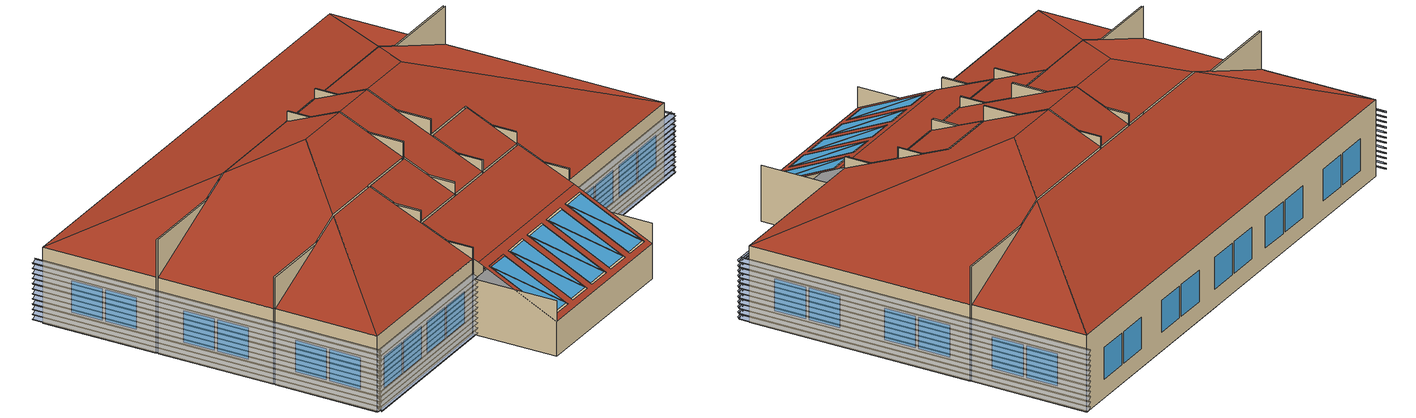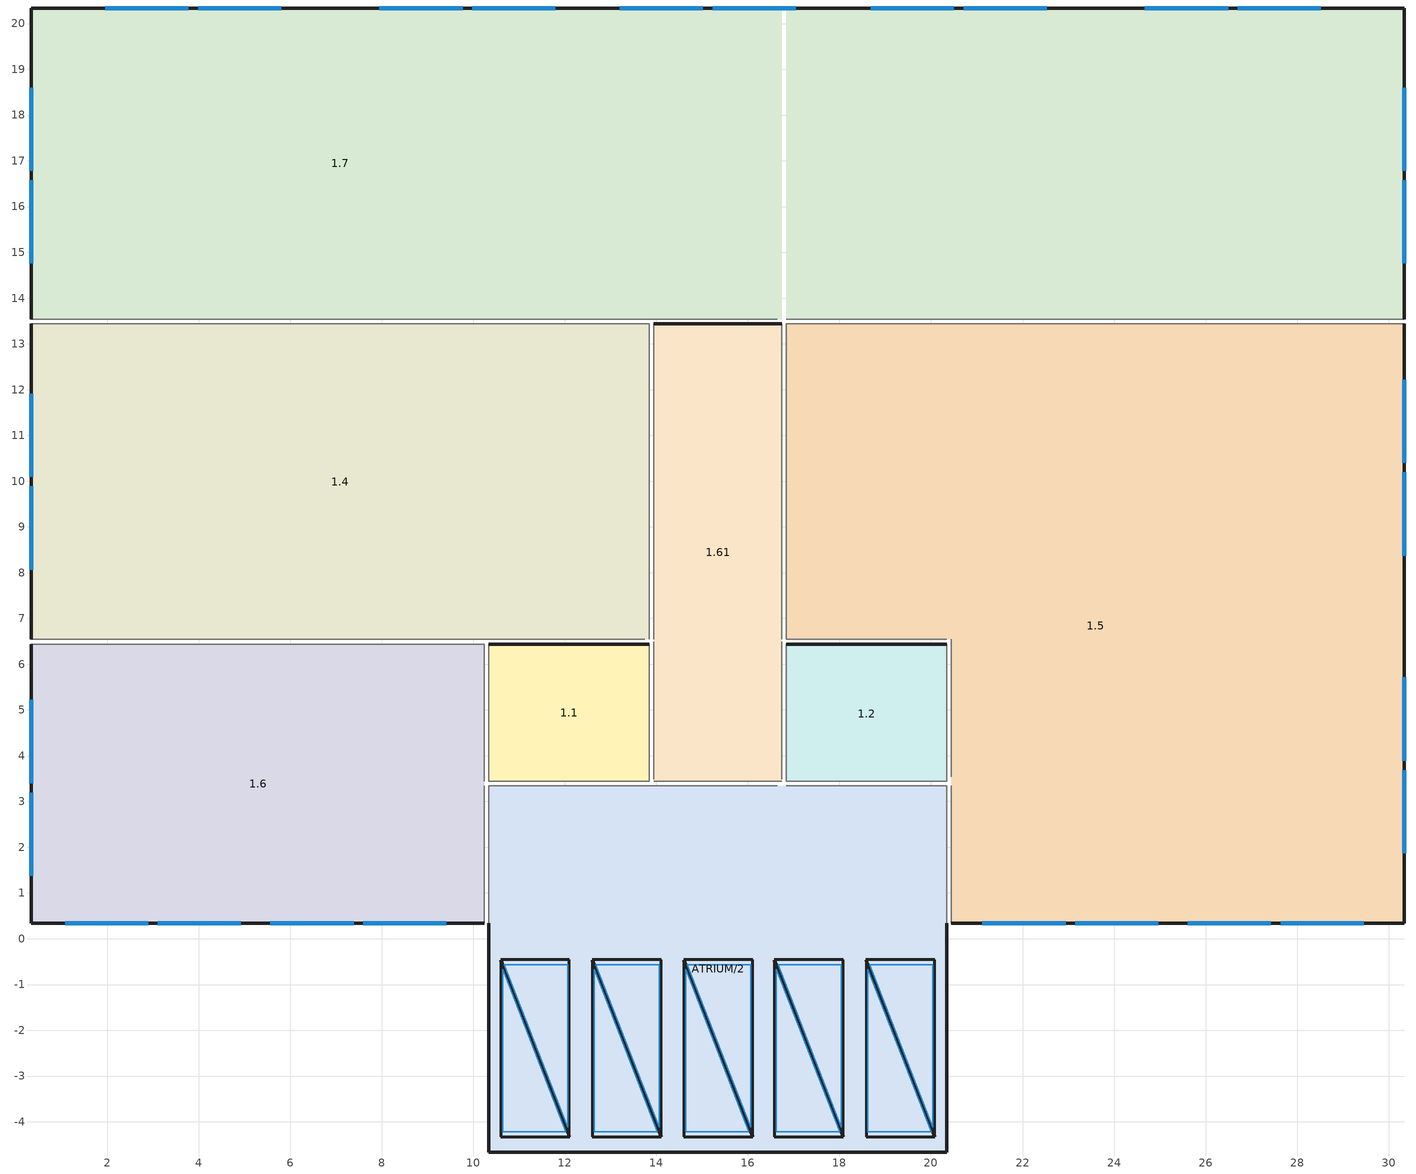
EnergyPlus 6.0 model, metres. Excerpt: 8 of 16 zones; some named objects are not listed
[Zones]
1.1
 floor to 0.1 (FLOORS-3): 10.34,3.44 10.34,6.44 13.84,6.44 13.84,3.44 z4.3
 wall outside (WALLS-42): 13.84,6.44 10.34,6.44 z4.3:11.4
 wall to 1.6 (INTERNAL.S-7): 10.34,6.44 10.34,3.44 z4.3:10.75
 wall to ATRIUM/2 (INTERNAL.S-7): 10.34,3.44 13.84,3.44 z4.34:10.1
 wall to 1.61 (INTERNAL.S-7): 13.84,3.44 13.84,6.44 z4.3:10.75
 wall to 1.4 (INTERNAL.S-7): 13.84,6.44 10.34,6.44 z4.3:11.4
 roof outside (ROOFS-15): 13.84,3.44,10.1 13.84,6.44,11.4 10.34,6.44,11.4 10.34,3.44,10.1
1.2
 floor to 0.2 (FLOORS-3): 16.84,3.44 16.84,6.39 20.34,6.39 20.34,3.44 z4.3
 floor adiabatic (FLOORS-3): 16.84,6.39 16.84,6.44 20.34,6.44 20.34,6.39 z4.3
 wall outside (WALLS-42): 20.34,6.44 16.84,6.44 z4.3:11.4
 wall to 1.61 (INTERNAL.S-7): 16.84,6.44 16.84,3.44 z4.3:10.75
 wall to ATRIUM/2 (INTERNAL.S-7): 16.84,3.44 20.34,3.44 z4.34:10.1
 wall to 1.5 (INTERNAL.S-7): 20.34,3.44 20.34,6.44 z4.3:10.75; 20.34,6.44 16.84,6.44 z4.3:11.4
 roof outside (ROOFS-15): 20.34,3.44,10.1 20.34,6.44,11.4 16.84,6.44,11.4 16.84,3.44,10.1
1.4
 floor to 0.5 (FLOORS-3): 0.34,6.54 0.34,13.44 13.84,13.44 13.84,6.54 z4.3
 wall outside (WALLS-42): 0.34,13.44 0.34,6.54 z4.3:8.75
 wall to 1.6 (INTERNAL.S-7): 0.34,6.54 10.24,6.54 z4.3:10.6
 wall to 1.61 (INTERNAL.S-7): 13.84,6.54 13.84,13.44 z4.3:12.34
 wall to 1.7 (INTERNAL.S-7): 13.84,13.44 0.34,13.44 z4.3:10.98
 window (WINDOW-27-NOSHADE): 0.34,11.91 0.34,10.1 / 0.34,9.88 0.34,8.07 z5.38:7.22
 roof outside (ROOFS-15): 7.24,13.44,11.75 10.34,10.34,13.1 13.84,10.34,13.1 13.84,13.44,11.75; 0.34,6.54,8.75 6.54,6.54,11.45 10.34,10.34,13.1 7.24,13.44,11.75 0.34,13.44,8.75; 13.84,6.54,11.45 13.84,10.34,13.1 10.34,10.34,13.1 6.54,6.54,11.45
1.5
 floor to 0.4 (FLOORS-3): 20.44,0.34 20.44,6.54 16.84,6.54 16.84,13.34 30.34,13.34 30.34,0.34 z4.3
 floor adiabatic (FLOORS-3): 16.84,13.34 16.84,13.44 30.34,13.44 30.34,13.34 z4.3
 wall outside (WALLS-42): 20.44,0.34 30.34,0.34 30.34,13.44 z4.3:8.75
 wall to 1.61 (INTERNAL.S-7): 16.84,13.44 16.84,6.54 z4.3:12.34
 wall to ATRIUM/2 (INTERNAL.S-7): 20.44,3.34 20.44,0.34 z4.3:9.4
 wall to 1.7 (INTERNAL.S-7): 30.34,13.44 16.84,13.44 z4.3:10.98
 window (WINDOW-27-NOSHADE): 21.12,0.34 22.94,0.34 / 23.15,0.34 24.97,0.34 / 25.61,0.34 27.43,0.34 / 27.64,0.34 29.46,0.34 / 30.34,1.87 30.34,3.68 / 30.34,3.9 30.34,5.71 / 30.34,8.37 30.34,10.19 / 30.34,10.4 30.34,12.22 z5.38:7.22
 roof outside (ROOFS-15): 16.84,13.44,11.75 16.84,10.34,13.1 20.34,10.34,13.1 23.44,13.44,11.75; 30.34,0.34,8.75 20.34,10.34,13.1 16.84,10.34,13.1 16.84,6.54,11.45 20.44,6.54,11.45 20.44,0.34,8.75; 30.34,13.44,8.75 23.44,13.44,11.75 20.34,10.34,13.1 30.34,0.34,8.75
1.6
 floor to 0.5 (FLOORS-3): 0.34,0.34 0.34,6.44 10.24,6.44 10.24,0.34 z4.3
 wall outside (WALLS-42): 0.34,6.44 0.34,0.34 10.24,0.34 z4.3:8.75
 wall to ATRIUM/2 (INTERNAL.S-7): 10.24,0.34 10.24,3.34 z4.3:9.4
 window (WINDOW-27-NOSHADE): 0.34,5.22 0.34,3.4 / 0.34,3.19 0.34,1.37 / 1.08,0.34 2.89,0.34 / 3.1,0.34 4.92,0.34 / 5.56,0.34 7.38,0.34 / 7.59,0.34 9.41,0.34 z5.38:7.22
 roof outside (ROOFS-15): 0.34,0.34,8.75 6.44,6.44,11.4 0.34,6.44,8.75; 10.24,0.34,8.75 10.24,6.44,11.4 6.44,6.44,11.4 0.34,0.34,8.75
1.61
 floor to 0.3 (FLOORS-3): 13.94,3.44 13.94,13.44 16.74,13.44 16.74,3.44 z4.3
 wall outside (WALLS-42): 16.74,13.44 13.94,13.44 z4.3:11.75
 wall to ATRIUM/2 (INTERNAL.S-7): 13.94,3.44 16.74,3.44 z4.3:10.1
 wall to 1.7 (INTERNAL.S-7): 16.74,13.44 13.94,13.44 z4.3:11.75
 roof outside (ROOFS-15): 13.94,13.44,11.75 13.94,10.34,13.1 16.74,10.34,13.1 16.74,13.44,11.75; 16.74,3.44,10.1 16.74,10.34,13.1 13.94,10.34,13.1 13.94,3.44,10.1
1.7
 floor to 0.7 (FLOORS-3): 0.34,13.54 0.34,20.34 13.84,20.34 13.84,13.54 z4.3
 floor to 0.6 (FLOORS-3): 16.84,13.54 16.84,20.34 30.34,20.34 30.34,13.54 z4.3
 floor to 0.3 (FLOORS-3): 13.94,13.54 13.94,20.34 16.74,20.34 16.74,13.54 z4.3
 floor adiabatic (FLOORS-3): 13.84,13.54 13.84,20.34 13.94,20.34 13.94,13.54 z4.3
 wall outside (WALLS-42): 30.34,13.54 30.34,20.34 0.34,20.34 0.34,13.54 z4.3:8.75
 window (WINDOW-27-NOSHADE): 0.34,18.6 0.34,16.78 / 0.34,16.57 0.34,14.76 / 30.34,14.76 30.34,16.57 / 30.34,16.78 30.34,18.6 / 28.52,20.34 26.7,20.34 / 26.49,20.34 24.67,20.34 / 22.53,20.34 20.71,20.34 / 20.5,20.34 18.69,20.34 / 17.04,20.34 15.23,20.34 / 15.02,20.34 13.2,20.34 / 11.79,20.34 9.97,20.34 / 9.76,20.34 7.95,20.34 / 5.8,20.34 3.98,20.34 / 3.77,20.34 1.96,20.34 z5.38:7.22
 roof outside (ROOFS-15): 0.34,20.34,8.75 7.14,13.54,11.71 23.54,13.54,11.71 30.34,20.34,8.75; 0.34,13.54,8.75 7.14,13.54,11.71 0.34,20.34,8.75; 30.34,20.34,8.75 23.54,13.54,11.71 30.34,13.54,8.75
ATRIUM/2
 floor to ATRIUM/1 (FLOORS-3): 10.34,-4.66 10.34,3.34 20.34,3.34 20.34,-4.66 z4.3
 wall outside (WALLS-42): 10.34,0.34 10.34,-4.66 / 20.34,-4.66 20.34,0.34 z4.3:7.55; 10.34,-4.66 20.34,-4.66 z4.3:6.34
 wall outside (DUMMY): 12.1,-4.33,6.5 10.6,-0.47,8.37 10.6,-4.33,6.5; 12.1,-4.32,6.5 12.1,-0.46,8.38 10.6,-0.46,8.38; 14.1,-4.33,6.5 12.6,-0.47,8.37 12.6,-4.33,6.5; 14.1,-4.32,6.5 14.1,-0.46,8.38 12.6,-0.46,8.38; 16.1,-4.33,6.5 14.6,-0.47,8.37 14.6,-4.33,6.5; 16.1,-4.32,6.5 16.1,-0.46,8.38 14.6,-0.46,8.38; 18.08,-4.33,6.5 16.58,-0.47,8.37 16.58,-4.33,6.5; 18.08,-4.32,6.5 18.08,-0.46,8.38 16.58,-0.46,8.38; 20.08,-4.33,6.5 18.58,-0.47,8.37 18.58,-4.33,6.5; 20.08,-4.32,6.5 20.08,-0.46,8.38 18.58,-0.46,8.38
 roof outside (ROOFS-15): 20.34,0,8.6 20.34,3.34,10.05 10.34,3.34,10.05 10.34,0,8.6; 20.34,-4.66,6.34 20.34,0,8.6 19.45,-0.47,8.37 20.08,-0.47,8.37 20.08,-4.32,6.5 18.58,-4.32,6.5 18.58,-0.92,8.15 18.08,-1.19,8.02 18.08,-4.32,6.5 16.58,-4.32,6.5 16.58,-1.97,7.64 16.1,-2.23,7.52 16.1,-4.32,6.5 14.6,-4.32,6.5 14.6,-3.01,7.14 14.1,-3.27,7.01 14.1,-4.32,6.5 12.6,-4.32,6.5 12.6,-4.06,6.63 10.6,-4.32,6.5 12.6,-4.06,6.63 12.6,-0.47,8.37 14.1,-0.47,8.37 14.1,-3.27,7.01 14.6,-3.01,7.14 14.6,-0.47,8.37 16.1,-0.47,8.37 16.1,-2.23,7.52 16.58,-1.97,7.64 16.58,-0.47,8.37 18.08,-0.47,8.37 18.08,-1.19,8.02 18.58,-0.92,8.15 18.58,-0.47,8.37 19.45,-0.47,8.37 20.34,0,8.6 10.34,0,8.6 10.34,-4.66,6.34; 12.1,-4.32,6.5 12.1,-0.47,8.37 10.6,-0.47,8.37
 skylight (WINDOW-14-NOSHADE): 12.02,-4.22,6.55 10.64,-0.67,8.28 10.64,-4.22,6.55; 12.06,-4.12,6.6 12.06,-0.57,8.33 10.68,-0.57,8.33; 14.02,-4.22,6.55 12.64,-0.67,8.28 12.64,-4.22,6.55; 14.06,-4.12,6.6 14.06,-0.57,8.33 12.68,-0.57,8.33; 16.02,-4.22,6.55 14.64,-0.67,8.28 14.64,-4.22,6.55; 16.06,-4.12,6.6 16.06,-0.57,8.33 14.68,-0.57,8.33; 18,-4.22,6.55 16.62,-0.67,8.28 16.62,-4.22,6.55; 18.04,-4.12,6.6 18.04,-0.57,8.33 16.66,-0.57,8.33; 20,-4.22,6.55 18.62,-0.67,8.28 18.62,-4.22,6.55; 20.04,-4.12,6.6 20.04,-0.57,8.33 18.66,-0.57,8.33
shading: -0.11,0,6.4 0.14,0,6.55 0.14,20.68,6.55 -0.11,20.68,6.4; -0.11,0,5.2 0.14,0,5.35 0.14,20.68,5.35 -0.11,20.68,5.2; -0.11,0,7.9 0.14,0,8.05 0.14,20.68,8.05 -0.11,20.68,7.9; -0.11,0,7.6 0.14,0,7.75 0.14,20.68,7.75 -0.11,20.68,7.6; -0.11,0,7.3 0.14,0,7.45 0.14,20.68,7.45 -0.11,20.68,7.3; -0.11,0,7 0.14,0,7.15 0.14,20.68,7.15 -0.11,20.68,7; -0.11,0,6.7 0.14,0,6.85 0.14,20.68,6.85 -0.11,20.68,6.7; -0.11,0,5.5 0.14,0,5.65 0.14,20.68,5.65 -0.11,20.68,5.5; -0.11,0,4.9 0.14,0,5.05 0.14,20.68,5.05 -0.11,20.68,4.9; -0.11,0,6.1 0.14,0,6.25 0.14,20.68,6.25 -0.11,20.68,6.1; -0.11,0,5.8 0.14,0,5.95 0.14,20.68,5.95 -0.11,20.68,5.8; -0.11,0,4.6 0.14,0,4.75 0.14,20.68,4.75 -0.11,20.68,4.6; 30.8,20.68,6.4 30.54,20.68,6.55 30.54,0,6.55 30.8,0,6.4; 30.8,20.68,5.5 30.54,20.68,5.65 30.54,0,5.65 30.8,0,5.5; 30.8,20.68,5.2 30.54,20.68,5.35 30.54,0,5.35 30.8,0,5.2; 30.8,20.68,4.9 30.54,20.68,5.05 30.54,0,5.05 30.8,0,4.9; 30.8,20.68,7.9 30.54,20.68,8.05 30.54,0,8.05 30.8,0,7.9; 30.8,20.68,7 30.54,20.68,7.15 30.54,0,7.15 30.8,0,7; 30.8,20.68,6.7 30.54,20.68,6.85 30.54,0,6.85 30.8,0,6.7; 30.8,20.68,6.1 30.54,20.68,6.25 30.54,0,6.25 30.8,0,6.1; 30.8,20.68,5.8 30.54,20.68,5.95 30.54,0,5.95 30.8,0,5.8; 30.8,20.68,4.6 30.54,20.68,4.75 30.54,0,4.75 30.8,0,4.6; 30.8,20.68,7.6 30.54,20.68,7.75 30.54,0,7.75 30.8,0,7.6; 30.8,20.68,7.3 30.54,20.68,7.45 30.54,0,7.45 30.8,0,7.3; 30.68,-0.11,7 30.68,0.15,7.15 20.68,0.15,7.15 20.68,-0.11,7; 30.68,-0.11,6.7 30.68,0.15,6.85 20.68,0.15,6.85 20.68,-0.11,6.7; 30.68,-0.11,6.4 30.68,0.15,6.55 20.68,0.15,6.55 20.68,-0.11,6.4; 30.68,-0.11,5.5 30.68,0.15,5.65 20.68,0.15,5.65 20.68,-0.11,5.5; 30.68,-0.11,5.2 30.68,0.15,5.35 20.68,0.15,5.35 20.68,-0.11,5.2; 30.68,-0.11,4.9 30.68,0.15,5.05 20.68,0.15,5.05 20.68,-0.11,4.9; 30.68,-0.11,7.9 30.68,0.15,8.05 20.68,0.15,8.05 20.68,-0.11,7.9; 30.68,-0.11,7.6 30.68,0.15,7.75 20.68,0.15,7.75 20.68,-0.11,7.6; 30.68,-0.11,7.3 30.68,0.15,7.45 20.68,0.15,7.45 20.68,-0.11,7.3; 30.68,-0.11,6.1 30.68,0.15,6.25 20.68,0.15,6.25 20.68,-0.11,6.1; 30.68,-0.11,5.8 30.68,0.15,5.95 20.68,0.15,5.95 20.68,-0.11,5.8; 30.68,-0.11,4.6 30.68,0.15,4.75 20.68,0.15,4.75 20.68,-0.11,4.6; 10,-0.11,7 10,0.15,7.15 0,0.15,7.15 0,-0.11,7; 10,-0.11,6.7 10,0.15,6.85 0,0.15,6.85 0,-0.11,6.7; 10,-0.11,6.4 10,0.15,6.55 0,0.15,6.55 0,-0.11,6.4; 10,-0.11,5.5 10,0.15,5.65 0,0.15,5.65 0,-0.11,5.5; 10,-0.11,5.2 10,0.15,5.35 0,0.15,5.35 0,-0.11,5.2; 10,-0.11,4.9 10,0.15,5.05 0,0.15,5.05 0,-0.11,4.9; 10,-0.11,7.9 10,0.15,8.05 0,0.15,8.05 0,-0.11,7.9; 10,-0.11,7.6 10,0.15,7.75 0,0.15,7.75 0,-0.11,7.6; 10,-0.11,7.3 10,0.15,7.45 0,0.15,7.45 0,-0.11,7.3; 10,-0.11,6.1 10,0.15,6.25 0,0.15,6.25 0,-0.11,6.1; 10,-0.11,5.8 10,0.15,5.95 0,0.15,5.95 0,-0.11,5.8; 10,-0.11,4.6 10,0.15,4.75 0,0.15,4.75 0,-0.11,4.6; -0.11,20.68,7 -0.14,20.68,7.05 -0.14,0,7.05 -0.11,0,7; -0.11,20.68,6.7 -0.14,20.68,6.75 -0.14,0,6.75 -0.11,0,6.7; -0.11,20.68,5.2 -0.14,20.68,5.25 -0.14,0,5.25 -0.11,0,5.2; 0.14,0,8.05 0.11,0,8.1 0.11,20.68,8.1 0.14,20.68,8.05; 0.14,0,7.45 0.11,0,7.5 0.11,20.68,7.5 0.14,20.68,7.45; 0.14,0,6.25 0.11,0,6.3 0.11,20.68,6.3 0.14,20.68,6.25; 0.14,0,4.75 0.11,0,4.8 0.11,20.68,4.8 0.14,20.68,4.75; -0.11,20.68,5.5 -0.14,20.68,5.55 -0.14,0,5.55 -0.11,0,5.5; 0.14,0,5.95 0.11,0,6 0.11,20.68,6 0.14,20.68,5.95; -0.11,20.68,7.9 -0.14,20.68,7.95 -0.14,0,7.95 -0.11,0,7.9; 0.14,0,7.75 0.11,0,7.8 0.11,20.68,7.8 0.14,20.68,7.75; -0.11,20.68,7.6 -0.14,20.68,7.65 -0.14,0,7.65 -0.11,0,7.6; -0.11,20.68,7.3 -0.14,20.68,7.35 -0.14,0,7.35 -0.11,0,7.3; 0.14,0,7.15 0.11,0,7.2 0.11,20.68,7.2 0.14,20.68,7.15; 0.14,0,6.85 0.11,0,6.9 0.11,20.68,6.9 0.14,20.68,6.85; 0.14,0,6.55 0.11,0,6.6 0.11,20.68,6.6 0.14,20.68,6.55; -0.11,20.68,6.4 -0.14,20.68,6.45 -0.14,0,6.45 -0.11,0,6.4; -0.11,20.68,6.1 -0.14,20.68,6.15 -0.14,0,6.15 -0.11,0,6.1; -0.11,20.68,5.8 -0.14,20.68,5.85 -0.14,0,5.85 -0.11,0,5.8; 0.14,0,5.65 0.11,0,5.7 0.11,20.68,5.7 0.14,20.68,5.65; 0.14,0,5.35 0.11,0,5.4 0.11,20.68,5.4 0.14,20.68,5.35; 0.14,0,5.05 0.11,0,5.1 0.11,20.68,5.1 0.14,20.68,5.05; -0.11,20.68,4.9 -0.14,20.68,4.95 -0.14,0,4.95 -0.11,0,4.9; -0.11,20.68,4.6 -0.14,20.68,4.65 -0.14,0,4.65 -0.11,0,4.6; 30.8,0,7 30.83,0,7.05 30.83,20.68,7.05 30.8,20.68,7; 30.8,0,6.7 30.83,0,6.75 30.83,20.68,6.75 30.8,20.68,6.7; 30.8,0,5.5 30.83,0,5.55 30.83,20.68,5.55 30.8,20.68,5.5; 30.8,0,5.2 30.83,0,5.25 30.83,20.68,5.25 30.8,20.68,5.2; 30.8,0,7.9 30.83,0,7.95 30.83,20.68,7.95 30.8,20.68,7.9; 30.8,0,6.4 30.83,0,6.45 30.83,20.68,6.45 30.8,20.68,6.4; 30.8,0,6.1 30.83,0,6.15 30.83,20.68,6.15 30.8,20.68,6.1; 30.8,0,5.8 30.83,0,5.85 30.83,20.68,5.85 30.8,20.68,5.8; 30.8,0,4.9 30.83,0,4.95 30.83,20.68,4.95 30.8,20.68,4.9; 30.8,0,4.6 30.83,0,4.65 30.83,20.68,4.65 30.8,20.68,4.6; 30.8,0,7.6 30.83,0,7.65 30.83,20.68,7.65 30.8,20.68,7.6; 30.8,0,7.3 30.83,0,7.35 30.83,20.68,7.35 30.8,20.68,7.3; 30.54,20.68,8.05 30.57,20.68,8.1 30.57,0,8.1 30.54,0,8.05; 30.54,20.68,7.75 30.57,20.68,7.8 30.57,0,7.8 30.54,0,7.75; 30.54,20.68,7.45 30.57,20.68,7.5 30.57,0,7.5 30.54,0,7.45; 30.54,20.68,6.25 30.57,20.68,6.3 30.57,0,6.3 30.54,0,6.25; 30.54,20.68,5.95 30.57,20.68,6 30.57,0,6 30.54,0,5.95; 30.54,20.68,4.75 30.57,20.68,4.8 30.57,0,4.8 30.54,0,4.75; 30.54,20.68,7.15 30.57,20.68,7.2 30.57,0,7.2 30.54,0,7.15; 30.54,20.68,6.85 30.57,20.68,6.9 30.57,0,6.9 30.54,0,6.85; 30.54,20.68,5.05 30.57,20.68,5.1 30.57,0,5.1 30.54,0,5.05; 30.54,20.68,5.65 30.57,20.68,5.7 30.57,0,5.7 30.54,0,5.65; 30.54,20.68,5.35 30.57,20.68,5.4 30.57,0,5.4 30.54,0,5.35; 30.54,20.68,6.55 30.57,20.68,6.6 30.57,0,6.6 30.54,0,6.55; 30.68,0.15,8.05 30.68,0.12,8.1 20.68,0.12,8.1 20.68,0.15,8.05; 20.68,-0.11,7 20.68,-0.14,7.05 30.68,-0.14,7.05 30.68,-0.11,7; 20.68,-0.11,6.7 20.68,-0.14,6.75 30.68,-0.14,6.75 30.68,-0.11,6.7; 20.68,-0.11,5.5 20.68,-0.14,5.55 30.68,-0.14,5.55 30.68,-0.11,5.5; 20.68,-0.11,5.2 20.68,-0.14,5.25 30.68,-0.14,5.25 30.68,-0.11,5.2; 30.68,0.15,7.75 30.68,0.12,7.8 20.68,0.12,7.8 20.68,0.15,7.75; 30.68,0.15,7.45 30.68,0.12,7.5 20.68,0.12,7.5 20.68,0.15,7.45; 30.68,0.15,6.25 30.68,0.12,6.3 20.68,0.12,6.3 20.68,0.15,6.25; 30.68,0.15,5.95 30.68,0.12,6 20.68,0.12,6 20.68,0.15,5.95; 30.68,0.15,4.75 30.68,0.12,4.8 20.68,0.12,4.8 20.68,0.15,4.75; 20.68,-0.11,7.9 20.68,-0.14,7.95 30.68,-0.14,7.95 30.68,-0.11,7.9; 20.68,-0.11,7.6 20.68,-0.14,7.65 30.68,-0.14,7.65 30.68,-0.11,7.6; 20.68,-0.11,7.3 20.68,-0.14,7.35 30.68,-0.14,7.35 30.68,-0.11,7.3; 20.68,-0.11,6.4 20.68,-0.14,6.45 30.68,-0.14,6.45 30.68,-0.11,6.4; 20.68,-0.11,6.1 20.68,-0.14,6.15 30.68,-0.14,6.15 30.68,-0.11,6.1; 20.68,-0.11,5.8 20.68,-0.14,5.85 30.68,-0.14,5.85 30.68,-0.11,5.8; 20.68,-0.11,4.9 20.68,-0.14,4.95 30.68,-0.14,4.95 30.68,-0.11,4.9; 20.68,-0.11,4.6 20.68,-0.14,4.65 30.68,-0.14,4.65 30.68,-0.11,4.6; 30.68,0.15,7.15 30.68,0.12,7.2 20.68,0.12,7.2 20.68,0.15,7.15; 30.68,0.15,6.85 30.68,0.12,6.9 20.68,0.12,6.9 20.68,0.15,6.85; 30.68,0.15,6.55 30.68,0.12,6.6 20.68,0.12,6.6 20.68,0.15,6.55; 30.68,0.15,5.65 30.68,0.12,5.7 20.68,0.12,5.7 20.68,0.15,5.65; 30.68,0.15,5.35 30.68,0.12,5.4 20.68,0.12,5.4 20.68,0.15,5.35; 30.68,0.15,5.05 30.68,0.12,5.1 20.68,0.12,5.1 20.68,0.15,5.05; 0,-0.11,7 0,-0.14,7.05 10,-0.14,7.05 10,-0.11,7; 0,-0.11,6.7 0,-0.14,6.75 10,-0.14,6.75 10,-0.11,6.7; 0,-0.11,5.5 0,-0.14,5.55 10,-0.14,5.55 10,-0.11,5.5; 0,-0.11,5.2 0,-0.14,5.25 10,-0.14,5.25 10,-0.11,5.2; 0,-0.11,7.9 0,-0.14,7.95 10,-0.14,7.95 10,-0.11,7.9; 0,-0.11,7.6 0,-0.14,7.65 10,-0.14,7.65 10,-0.11,7.6; 0,-0.11,7.3 0,-0.14,7.35 10,-0.14,7.35 10,-0.11,7.3; 0,-0.11,6.4 0,-0.14,6.45 10,-0.14,6.45 10,-0.11,6.4; 0,-0.11,6.1 0,-0.14,6.15 10,-0.14,6.15 10,-0.11,6.1; 0,-0.11,5.8 0,-0.14,5.85 10,-0.14,5.85 10,-0.11,5.8; 0,-0.11,4.9 0,-0.14,4.95 10,-0.14,4.95 10,-0.11,4.9; 0,-0.11,4.6 0,-0.14,4.65 10,-0.14,4.65 10,-0.11,4.6; 10,0.15,8.05 10,0.12,8.1 0,0.12,8.1 0,0.15,8.05; 10,0.15,7.75 10,0.12,7.8 0,0.12,7.8 0,0.15,7.75; 10,0.15,7.45 10,0.12,7.5 0,0.12,7.5 0,0.15,7.45; 10,0.15,6.25 10,0.12,6.3 0,0.12,6.3 0,0.15,6.25; 10,0.15,5.95 10,0.12,6 0,0.12,6 0,0.15,5.95; 10,0.15,4.75 10,0.12,4.8 0,0.12,4.8 0,0.15,4.75; 10,0.15,7.15 10,0.12,7.2 0,0.12,7.2 0,0.15,7.15; 10,0.15,6.85 10,0.12,6.9 0,0.12,6.9 0,0.15,6.85; 10,0.15,6.55 10,0.12,6.6 0,0.12,6.6 0,0.15,6.55; 10,0.15,5.65 10,0.12,5.7 0,0.12,5.7 0,0.15,5.65; 10,0.15,5.35 10,0.12,5.4 0,0.12,5.4 0,0.15,5.35; 10,0.15,5.05 10,0.12,5.1 0,0.12,5.1 0,0.15,5.05; 0,-0.11,6.7 0,-0.14,6.75 0,0.12,6.9 0,0.15,6.85; 0,-0.11,5.2 0,-0.14,5.25 0,0.12,5.4 0,0.15,5.35; 0,-0.11,4.6 0,-0.14,4.65 0,0.12,4.8 0,0.15,4.75; 0,-0.11,7.6 0,-0.14,7.65 0,0.12,7.8 0,0.15,7.75
[Building]
Hevacomp: North Axis {deg}=0; Terrain=City; Loads Convergence Tolerance Value=0.04; Temperature Convergence Tolerance Value {deltaC}=0.4; Solar Distribution=FullExterior; Maximum Number of Warmup Days=25
[Site:Location]
Reims (w-s): Latitude {deg}=49.3; Longitude {deg}=-10.967; Time Zone {hr}=0; Elevation {m}=94
[Site:GroundTemperature:BuildingSurface]
18, 18, 18, 18, 18, 18, 18, 18, 18, 18, 18, 18
[Site:GroundReflectance]
0.2, 0.2, 0.2, 0.2, 0.2, 0.2, 0.2, 0.2, 0.2, 0.2, 0.2, 0.2
[Material] Roughness=MediumRough
Name | Thickness {m} | Conductivity {W/m-K} | Density {kg/m3} | Specific Heat {J/kg-K} | Thermal Absorptance | Solar Absorptance | Visible Absorptance
MAT1 | 0.105 | 0.84 | 1700 | 800 | 0.9 | 0.6 | 0.6
MAT2 | 0.125 | 0.04 | 12 | 840 | 0.9 | 0.6 | 0.6
MAT3 | 0.1 | 0.29 | 720 | 1069 | 0.9 | 0.6 | 0.6
MAT4 | 0.012 | 0.18 | 800 | 840 | 0.9 | 0.6 | 0.6
MAT5 | 0.006 | 2 | 2700 | 753 | 0.9 | 0.6 | 0.6
MAT6 | 0.002 | 0.41 | 960 | 1000 | 0.9 | 0.6 | 0.6
MAT7 | 0.2 | 0.033 | 32 | 1210 | 0.9 | 0.6 | 0.6
MAT8 | 0.012 | 0.15 | 800 | 1000 | 0.9 | 0.6 | 0.6
MAT9 | 0.025 | 0.14 | 530 | 2760 | 0.9 | 0.6 | 0.6
MAT10 | 0.012 | 0.16 | 950 | 840 | 0.9 | 0.6 | 0.6
MAT11 | 0.019 | 0.14 | 650 | 1200 | 0.9 | 0.6 | 0.6
MATFURN1 | 0.01 | 0.1 | 600 | 1000 | 0.9 | 0.6 | 0.6
DUMMYmat | 1 | 0.03 | 30 | 1000 | 0.01 | 0.01 | 0.01
[Material:AirGap]
Name | Thermal Resistance {m2-K/W}
AIR1 | 0.0915377
AIR2 | 0.183076
AIR3; AIR4 | 0.191205
[WindowMaterial:Glazing] Optical Data Type=SpectralAverage; Thickness {m}=0.006; Infrared Transmittance at Normal Incidence=0
Name | Solar Transmittance at Normal Incidence | Front Side Solar Reflectance at Normal Incidence | Back Side Solar Reflectance at Normal Incidence | Visible Transmittance at Normal Incidence | Front Side Visible Reflectance at Normal Incidence | Back Side Visible Reflectance at Normal Incidence | Front Side Infrared Hemispherical Emissivity | Back Side Infrared Hemispherical Emissivity | Conductivity {W/m-K}
GLASS1 | 0.74 | 0.13 | 0.13 | 0.74 | 0.13 | 0.13 | 0.837 | 0.837 | 1
GLASS2 | 0.66 | 0.11 | 0.11 | 0.66 | 0.11 | 0.11 | 0.168 | 0.837 | 1
GLASS3 | 0.37 | 0.29 | 0.29 | 0.37 | 0.29 | 0.29 | 0.837 | 0.025 | 1.05
GLASS4 | 0.79 | 0.07 | 0.07 | 0.79 | 0.07 | 0.07 | 0.837 | 0.837 | 1
[WindowMaterial:Gas]
GAS1: Gas Type=ARGON; Thickness {m}=0.016
[WindowMaterial:Shade]
WSHADE-1: Solar Transmittance=0.07; Solar Reflectance=0.4; Visible Transmittance=0.07; Visible Reflectance=0.4; Thermal Hemispherical Emissivity=0.837; Thermal Transmittance=0; Thickness {m}=0.001; Conductivity {W/m-K}=100; Shade to Glass Distance {m}=0.1; Top Opening Multiplier=0; Bottom Opening Multiplier=0; Left-Side Opening Multiplier=0; Right-Side Opening Multiplier=0; Airflow Permeability=0
[Construction]
WINDOW-27-NOSHADE: GLASS1, GAS1, GLASS2
WINDOW-27-WITHSHADE: GLASS1, GAS1, GLASS2, WSHADE-1
WINDOW-14-NOSHADE: GLASS3, GAS1, GLASS4
INTERNAL.S-7: MAT4, AIR2, MAT4
WALLS-42: MAT1, AIR1, MAT2, MAT3, MAT4
ROOFS-15: MAT5, MAT6, MAT7, MAT8, AIR3, MAT9, AIR3, MAT10
FLOORS-3: MAT10, AIR4, MAT11
FURN1: MATFURN1
DUMMY: DUMMYmat
[WindowProperty:ShadingControl] Shading Type=InteriorShade; Construction with Shading=WINDOW-27-WITHSHADE; Shading Control Type=AlwaysOff; Setpoint {W/m2, W or deg C}=25; Shading Control Is Scheduled=NO; Glare Control Is Active=NO
0.4 Surf1-1-1SCONTROL; 0.4 Surf1-2-1SCONTROL; 0.4 Surf1-3-1SCONTROL; 0.4 Surf1-4-1SCONTROL; 0.4 Surf6-1-1SCONTROL; 0.4 Surf6-2-1SCONTROL; 0.4 Surf6-3-1SCONTROL; 0.4 Surf6-4-1SCONTROL; 0.5 Surf1-1-1SCONTROL; 0.5 Surf1-2-1SCONTROL; 0.5 Surf1-3-1SCONTROL; 0.5 Surf1-4-1SCONTROL; 0.5 Surf6-1-1SCONTROL; 0.5 Surf6-2-1SCONTROL; 0.5 Surf6-3-1SCONTROL; 0.5 Surf6-4-1SCONTROL; 0.6 Surf1-1-1SCONTROL; 0.6 Surf1-2-1SCONTROL; 0.6 Surf4-1-1SCONTROL; 0.6 Surf4-2-1SCONTROL; 0.6 Surf4-3-1SCONTROL; 0.6 Surf4-4-1SCONTROL; 0.7 Surf1-1-1SCONTROL; 0.7 Surf1-2-1SCONTROL; 0.7 Surf4-1-1SCONTROL; 0.7 Surf4-2-1SCONTROL; 0.7 Surf4-3-1SCONTROL; 0.7 Surf4-4-1SCONTROL; 1.4 Surf1-1-1SCONTROL; 1.4 Surf1-2-1SCONTROL; 1.5 Surf1-1-1SCONTROL; 1.5 Surf1-2-1SCONTROL; 1.5 Surf1-3-1SCONTROL; 1.5 Surf1-4-1SCONTROL; 1.5 Surf6-1-1SCONTROL; 1.5 Surf6-2-1SCONTROL; 1.5 Surf6-3-1SCONTROL; 1.5 Surf6-4-1SCONTROL; 1.6 Surf1-1-1SCONTROL; 1.6 Surf1-2-1SCONTROL; 1.6 Surf4-1-1SCONTROL; 1.6 Surf4-2-1SCONTROL; 1.6 Surf4-3-1SCONTROL; 1.6 Surf4-4-1SCONTROL; 1.7 Surf1-1-1SCONTROL; 1.7 Surf1-2-1SCONTROL; 1.7 Surf4-1-1SCONTROL; 1.7 Surf4-2-1SCONTROL; 1.7 Surf7-1-1SCONTROL; 1.7 Surf7-2-1SCONTROL; 1.7 Surf7-3-1SCONTROL; 1.7 Surf7-4-1SCONTROL; 1.7 Surf7-5-1SCONTROL; 1.7 Surf7-6-1SCONTROL; 1.7 Surf7-7-1SCONTROL; 1.7 Surf7-8-1SCONTROL; 1.7 Surf7-9-1SCONTROL; 1.7 Surf7-10-1SCONTROL; ATRIUM/1 Surf1-1-1SCONTROL; ATRIUM/1 Surf1-2-1SCONTROL; ATRIUM/1 Surf4-1-1SCONTROL; ATRIUM/1 Surf4-2-1SCONTROL; ATRIUM/1 Surf4-3-1SCONTROL; ATRIUM/1 Surf4-4-1SCONTROL; ATRIUM/1 Surf9-1-1SCONTROL; ATRIUM/1 Surf9-2-1SCONTROL
[Zone] Multiplier=1
Name | Ceiling Height {m} | Volume {m3}
1.1; 1.2 | 6.449903 | 67.72398
1.4 | 6.925576 | 645.1174
1.5 | 6.36547 | 983.6561
1.6 | 5.502643 | 332.3046
1.61 | 7.554885 | 211.5368
1.7 | 5.704031 | 1163.622
ATRIUM/2 | 3.944597 | 315.5677
[InternalMass] Construction=FURN1
Name | Zone | Surface Area {m2}
1.1-FURN | 1.1 | 5.25
1.2-FURN | 1.2 | 5.25
1.4-FURN | 1.4 | 46.575
1.5-FURN | 1.5 | 77.265
1.6-FURN | 1.6 | 30.195
1.61-FURN | 1.61 | 14
1.7-FURN | 1.7 | 102
ATRIUM/2-FURN | ATRIUM/2 | 40
[People] Number of People Schedule=SCHED OCCUP1; Number of People Calculation Method=People; People per Zone Floor Area {person/m2}=0; Zone Floor Area per Person {m2/person}=0; Sensible Heat Fraction=autocalculate; Activity Level Schedule=ACTIVITY 160
Name | Zone or ZoneList | Number of People | Fraction Radiant
1.4People1 | 1.4 | 6.2 | 0.55
1.5People1 | 1.5 | 15.5 | 0.5
1.6People1 | 1.6 | 12.1 | 0.5
1.7People1 | 1.7 | 20.4 | 0.5
[ZoneInfiltration:DesignFlowRate] Schedule=SCHED INFILBASIC; Design Flow Rate Calculation Method=Flow/Zone; Flow per Zone Floor Area {m3/s-m2}=0; Flow per Exterior Surface Area {m3/s-m2}=0; Air Changes per Hour=0; Constant Term Coefficient=1; Temperature Term Coefficient=0; Velocity Term Coefficient=0; Velocity Squared Term Coefficient=0
Name | Zone or ZoneList | Design Flow Rate {m3/s}
1.1Infil1 | 1.1 | 0.00940611
1.2Infil1 | 1.2 | 0.00940611
1.4Infil1 | 1.4 | 0.0895996
1.5Infil1 | 1.5 | 0.136619
1.6Infil1 | 1.6 | 0.0461534
1.61Infil1 | 1.61 | 0.0293801
1.7Infil1 | 1.7 | 0.161614
ATRIUM/2Infil1 | ATRIUM/2 | 0.0438288
[ZoneControl:Thermostat] Control Type Schedule=DeadBand
Name | Zone or ZoneList | Control 1
1.1 STAT | 1.1 | 1.1 STATCONTROL
1.2 STAT | 1.2 | 1.2 STATCONTROL
1.4 STAT | 1.4 | 1.4 STATCONTROL
1.5 STAT | 1.5 | 1.5 STATCONTROL
1.6 STAT | 1.6 | 1.6 STATCONTROL
1.61 STAT | 1.61 | 1.61 STATCONTROL
1.7 STAT | 1.7 | 1.7 STATCONTROL
ATRIUM/2 STAT | ATRIUM/2 | ATRIUM/2 STATCONTROL
[ThermostatSetpoint:DualSetpoint] Cooling Setpoint Temperature Schedule=PurchaseRTEMP2
Name | Heating Setpoint Temperature Schedule
1.1 STATCONTROL; 1.2 STATCONTROL | PurchaseRTEMP1
1.4 STATCONTROL; 1.5 STATCONTROL; 1.6 STATCONTROL; 1.7 STATCONTROL | PurchaseRTEMP4
1.61 STATCONTROL; ATRIUM/2 STATCONTROL | PurchaseRTEMP3
[Zone equipment]
1.1: 1.1 PURCHASE AIR
1.2: 1.2 PURCHASE AIR
1.4: 1.4 PURCHASE AIR
1.5: 1.5 PURCHASE AIR
1.6: 1.6 PURCHASE AIR
1.61: 1.61 PURCHASE AIR
1.7: 1.7 PURCHASE AIR
ATRIUM/2: ATRIUM/2 PURCHASE AIR
[Schedule:Compact]
SCHED OCCUP1: Through: 12/31, For: AllDays, Until: 1:00, 0, Until: 2:00, 0, Until: 3:00, 0, Until: 4:00, 0, Until: 5:00, 0, Until: 6:00, 0, Until: 7:00, 0, Until: 8:00, 0, Until: 9:00, 1, Until: 10:00, 1, Until: 11:00, 1, Until: 12:00, 1, Until: 13:00, 1, Until: 14:00, 1, Until: 15:00, 1, Until: 16:00, 1, Until: 17:00, 1, Until: 18:00, 1, Until: 19:00, 0, Until: 20:00, 0, Until: 21:00, 0, Until: 22:00, 0, Until: 23:00, 0, Until: 24:00, 0
PurchaseRTEMP1: Through: 12/31, For: AllDays, Until: 24:00, 18
PurchaseRTEMP2: Through: 12/31, For: AllDays, Until: 24:00, 23
PurchaseRTEMP3: Through: 12/31, For: AllDays, Until: 24:00, 16
PurchaseRTEMP4: Through: 12/31, For: AllDays, Until: 24:00, 20
SCHED INFILBASIC: Through: 12/31, For: AllDays, Until: 24:00, 1
ACTIVITY 160: Through: 12/31, For: AllDays, Until: 24:00, 160
DeadBand: Through: 12/31, For: AllDays, Until: 24:00, 4
